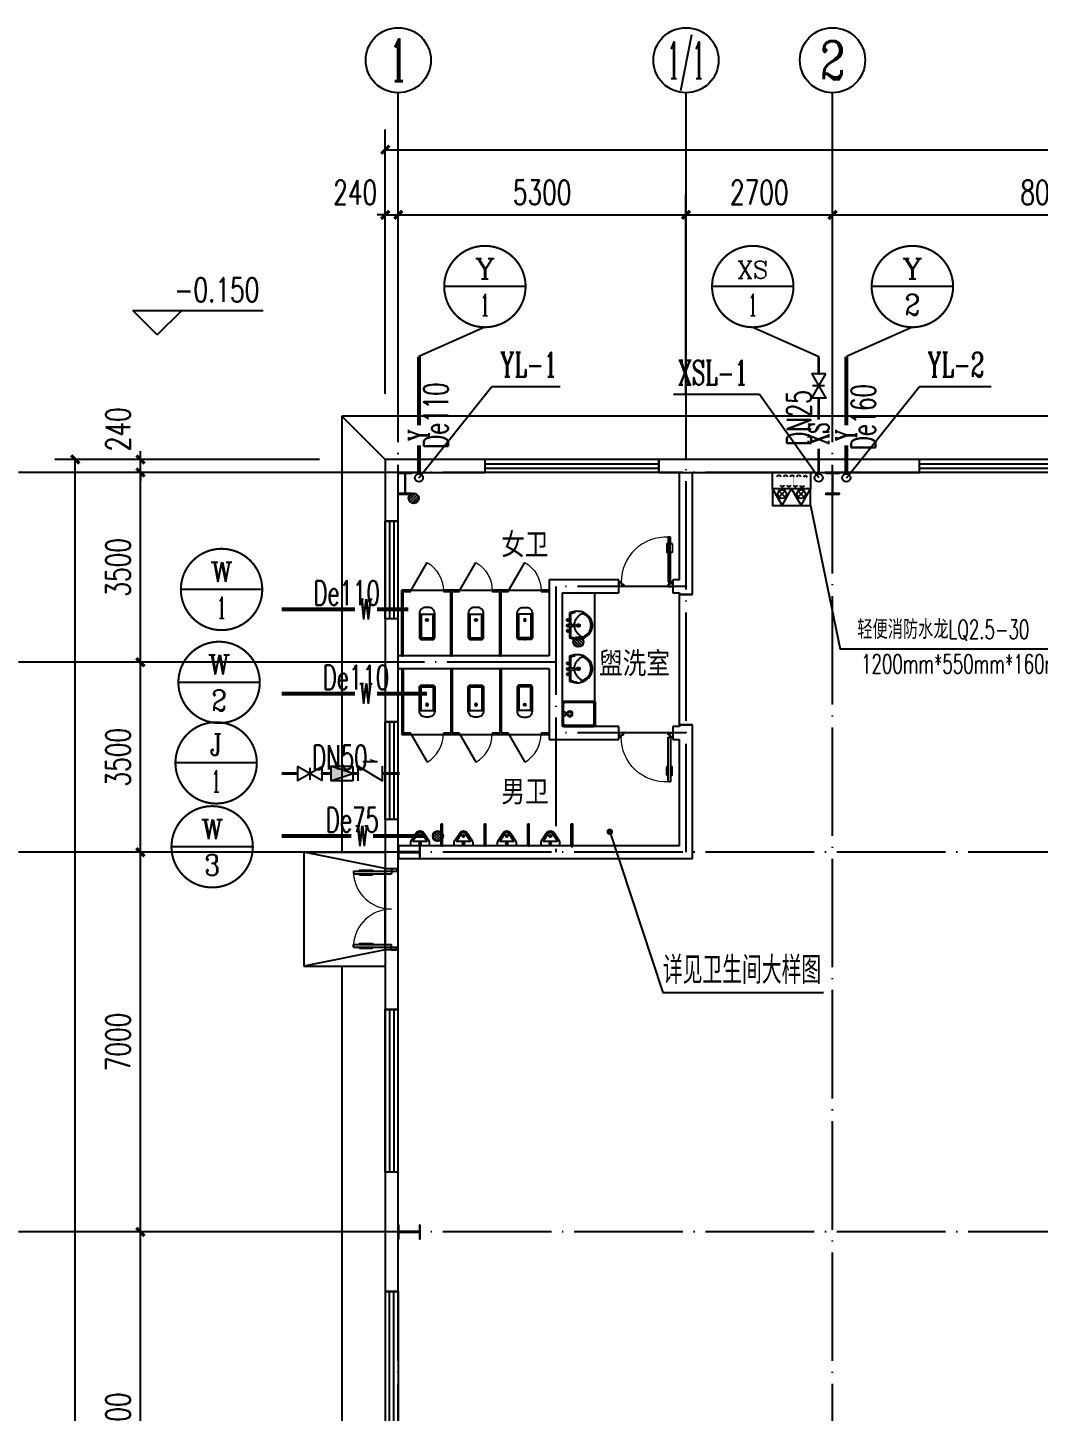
# Model space of a CAD drawing. Extents: x -440213 to 892209, y -122574 to 646408.
# Drawn here: x -1337 to 17281, y 460369 to 485877 of the extents above; entities that cross this region are included whole.
import ezdxf
from ezdxf.enums import TextEntityAlignment as Align

# ---------------------------------------------------------------- set-up
doc = ezdxf.new("R2010")
doc.units = 0
doc.header["$LTSCALE"] = 1000
doc.header["$MEASUREMENT"] = 0
doc.linetypes.add('DASH', pattern=[0.35, 0.25, -0.1])
doc.linetypes.add('DOTE', pattern=[2.42, 2, -0.2, 0.02, -0.2])
doc.layers.get('Defpoints').update_dxf_attribs({"color": 250})
for name, color, linetype in [('0 - 梁柱', 3, 'Continuous'), ('AXIS', 171, 'Continuous'), ('AXIS_TEXT', 7, 'Continuous'), ('DIM_ELEV', 171, 'Continuous'), ('DIM_LEAD', 171, 'Continuous'), ('DIM_消防', 3, 'Continuous'), ('DIM_雨水', 3, 'Continuous'), ('DOTE', 8, 'DOTE'), ('EQUIP_地漏', 7, 'Continuous'), ('EQUIP_消防', 7, 'Continuous'), ('GROUND', 150, 'Continuous'), ('LATRINE', 6, 'Continuous'), ('LVTRY', 6, 'Continuous'), ('PIPE-污水', 2, 'Continuous'), ('PIPE-消防', 1, 'Continuous'), ('PIPE-给水', 3, 'Continuous'), ('PIPE-雨水', 4, 'Continuous'), ('PUB_TEXT', 7, 'Continuous'), ('S_WALL', 9, 'Continuous'), ('STAIR', 3, 'Continuous'), ('TEXT_污水', 7, 'Continuous'), ('TEXT_消防', 7, 'Continuous'), ('TEXT_给水', 7, 'Continuous'), ('TEXT_雨水', 7, 'Continuous'), ('TWT_TEXT', 7, 'Continuous'), ('VALVE_消防', 7, 'Continuous'), ('VALVE_给水', 7, 'Continuous'), ('VPIPE-消防', 1, 'Continuous'), ('VPIPE-雨水', 4, 'Continuous'), ('WALL', 9, 'Continuous'), ('WALL-PARAPET', 6, 'Continuous'), ('WINDOW', 140, 'Continuous')]:
    doc.layers.add(name, color=color, linetype=linetype)
doc.styles.add('_TCH_AXIS', font='COMPLEX', dxfattribs={"bigfont": 'GBCBIG'})
doc.styles.add('_TCH_DIM', font='SIMPLEX', dxfattribs={"bigfont": 'GBCBIG'})
doc.styles.add('_TCH_DIM_T3', font='SIMPLEX', dxfattribs={"width": 0.705882, "bigfont": 'GBCBIG'})
doc.styles.add('_TWT_CIRCLE', font='COMPLEX', dxfattribs={"width": 1.1, "height": 3, "bigfont": 'HZTXT'})
doc.styles.add('_TWT_PIPEDN', font='SIMPLEX', dxfattribs={"width": 0.8, "height": 3, "bigfont": 'HZTXT'})
doc.styles.add('_TWT_PIPETEXT', font='COMPLEX', dxfattribs={"width": 0.8, "height": 2.5, "bigfont": 'HZTXT'})
doc.styles.add('_TWT_SERIAL', font='COMPLEX', dxfattribs={"width": 0.8, "height": 3, "bigfont": 'HZTXT'})
doc.styles.add('COMPLEX', font='COMPLEX')
doc.styles.add('宋体', font='', dxfattribs={"width": 0.8})
doc.styles.get('宋体').set_extended_font_data('SimSun')
doc.dimstyles.new('_TCH_ARCH&&150', dxfattribs={"dimtxt": 446.25, "dimasz": 150, "dimexe": 375, "dimexo": 450, "dimgap": 189.375, "dimtad": 1, "dimdec": 0, "dimzin": 0, "dimdsep": 46, "dimtxsty": '_TCH_DIM_T3', "dimblk": 'ARCHTICK', "dimcen": 0.09, "dimclrt": 7, "dimazin": 2, "dimtfac": 1, "dimtdec": 0, "dimtix": 1, "dimtmove": 2, "dimatfit": 3, "dimfxl": 0, "dimtolj": 1, "dimtzin": 0, "dimarcsym": 0})

# ---------------------------------------------------------------- blocks, each defined once
blk = doc.blocks.new('A$C670E4FA6')
at = {"layer": '0 - 梁柱'}
h = blk.add_hatch(color=256, dxfattribs=at)
h.paths.add_polyline_path([(125, 0), (0, 0), (0, 12), (120, 12), (120, 200), (125, 200)])
h.paths.add_polyline_path([(250, 0), (125, 0), (125, 200), (130, 200), (130, 12), (250, 12)])
h.paths.add_polyline_path([(250, 388), (130, 388), (130, 200), (125, 200), (125, 400), (250, 400)])
h.paths.add_polyline_path([(125, 200), (120, 200), (120, 388), (0, 388), (0, 400), (125, 400)])
blk.add_lwpolyline([(0, 400), (0, 388), (120, 388), (120, 12), (0, 12), (0, 0), (250, 0), (250, 12), (130, 12), (130, 388), (250, 388), (250, 400)], close=True, dxfattribs=at)
blk = doc.blocks.new('$TwtSys$00000545')
for p, q in [((0, 344), (-198, 0)), ((198, 0), (0, 344)), ((-198, 0), (198, 0)), ((-73, 36), (73, 182)), ((-73, 182), (73, 36))]:
    blk.add_line(p, q)
blk.add_circle((0, 109), 91.8)
blk = doc.blocks.new('消防软管卷盘')
blk.add_lwpolyline([(4963954, 151899), (4963954, 150312), (4964641, 150312), (4964641, 151899)], close=True)
for points, const_width in [([(4964134, 151704), (4964482, 151704)], 1), ([(4964134, 151566), (4964482, 151566)], 1), ([(4964134, 151428), (4964482, 151428)], 1), ([(4964134, 151290), (4964482, 151290)], 1), ([(4964134, 151152), (4964482, 151152)], 1), ([(4964134, 151014), (4964482, 151014)], 0.1), ([(4964134, 150876), (4964482, 150876)], 1), ([(4964134, 150738), (4964482, 150738)], 1), ([(4964150, 150600), (4964499, 150600)], 1), ([(4964150, 150462), (4964499, 150462)], 1)]:
    blk.add_lwpolyline(points, dxfattribs=dict(const_width=const_width))
for centre, start, end in [((4964134, 151636), 90, 270), ((4964482, 151498), 270, 90), ((4964134, 151360), 90, 270), ((4964134, 151084), 90, 270), ((4964482, 151222), 270, 90), ((4964482, 150946), 270, 90), ((4964134, 150808), 90, 270), ((4964150, 150532), 90, 270), ((4964499, 150670), 270, 90)]:
    blk.add_arc(centre, 69, start, end)
blk = doc.blocks.new('92623')
blk.add_lwpolyline([(8910066, 83014), (8909273, 83014), (8909273, 82670), (8910066, 82670)], close=True)
at = {"xscale": -0.5, "yscale": 0.5, "zscale": 0.5, "rotation": 89.99999999998747}
blk.add_blockref('消防软管卷盘', (8985223, 2565334), dxfattribs=at)
at = {"layer": 'EQUIP_消防', "rotation": 179.9999999999874}
for p in [(8909471, 83014), (8909868, 83014)]:
    blk.add_blockref('$TwtSys$00000545', p, dxfattribs=at)
blk = doc.blocks.new('_AXISO')
blk.add_circle((0, 0), 0.5)
at = {"layer": 'AXIS_TEXT', "style": 'COMPLEX', "width": 1.041667}
blk.add_attdef('A', text='', height=0.56, dxfattribs=at).set_placement((-0.25, -0.28), (0.25, -0.28), align=Align.FIT)
blk = doc.blocks.new('_ArchTick')
at = {"color": 0, "linetype": 'ByBlock', "const_width": 0.4}
blk.add_lwpolyline([(-0.5, -0.5), (0.5, 0.5)], dxfattribs=at)
blk = doc.blocks.new('*D144')
at = {"layer": 'AXIS', "color": 0, "lineweight": -2}
for p, q in [((5250, 479127), (5250, 484002)), ((77730, 479127), (77730, 484002)), ((5250, 483627), (77730, 483627))]:
    blk.add_line(p, q, dxfattribs=at)
at = {"layer": 'Defpoints', "color": 0}
for p in [(77730, 483627), (5250, 478677), (77730, 478677)]:
    blk.add_point(p, dxfattribs=at)
at = {"layer": 'AXIS', "color": 0, "lineweight": -2, "xscale": 150, "yscale": 150, "zscale": 150, "rotation": 180}
blk.add_blockref('_ArchTick', (5250, 483627), dxfattribs=at)
at = {"layer": 'AXIS', "color": 0, "lineweight": -2, "xscale": 150, "yscale": 150, "zscale": 150}
blk.add_blockref('_ArchTick', (77730, 483627), dxfattribs=at)
at = {"layer": 'AXIS', "color": 7, "insert": (41490, 484040), "char_height": 446.2, "attachment_point": 5, "style": '_TCH_DIM_T3'}
blk.add_mtext('\\A1;72480', dxfattribs=at)
blk = doc.blocks.new('*D145')
at = {"layer": 'AXIS', "color": 0, "lineweight": -2}
for p, q in [((5250, 479127), (5250, 482802)), ((5490, 479127), (5490, 482802)), ((5250, 482427), (5100, 482427)), ((5250, 482427), (5490, 482427)), ((5490, 482427), (5640, 482427))]:
    blk.add_line(p, q, dxfattribs=at)
at = {"layer": 'Defpoints', "color": 0}
for p in [(5490, 482427), (5250, 478677), (5490, 478677)]:
    blk.add_point(p, dxfattribs=at)
at = {"layer": 'AXIS', "color": 0, "lineweight": -2, "xscale": 150, "yscale": 150, "zscale": 150}
blk.add_blockref('_ArchTick', (5250, 482427), dxfattribs=at)
at = {"layer": 'AXIS', "color": 0, "lineweight": -2, "xscale": 150, "yscale": 150, "zscale": 150, "rotation": 180}
blk.add_blockref('_ArchTick', (5490, 482427), dxfattribs=at)
at = {"layer": 'AXIS', "color": 7, "insert": (4695, 482840), "char_height": 446.2, "attachment_point": 5, "style": '_TCH_DIM_T3'}
blk.add_mtext('\\A1;240', dxfattribs=at)
blk = doc.blocks.new('*D146')
at = {"layer": 'AXIS', "color": 0, "lineweight": -2}
for p, q in [((5490, 479127), (5490, 482802)), ((10790, 479127), (10790, 482802)), ((5490, 482427), (10790, 482427))]:
    blk.add_line(p, q, dxfattribs=at)
at = {"layer": 'Defpoints', "color": 0}
for p in [(10790, 482427), (5490, 478677), (10790, 478677)]:
    blk.add_point(p, dxfattribs=at)
at = {"layer": 'AXIS', "color": 0, "lineweight": -2, "xscale": 150, "yscale": 150, "zscale": 150, "rotation": 180}
blk.add_blockref('_ArchTick', (5490, 482427), dxfattribs=at)
at = {"layer": 'AXIS', "color": 0, "lineweight": -2, "xscale": 150, "yscale": 150, "zscale": 150}
blk.add_blockref('_ArchTick', (10790, 482427), dxfattribs=at)
at = {"layer": 'AXIS', "color": 7, "insert": (8140, 482840), "char_height": 446.2, "attachment_point": 5, "style": '_TCH_DIM_T3'}
blk.add_mtext('\\A1;5300', dxfattribs=at)
blk = doc.blocks.new('*D147')
at = {"layer": 'AXIS', "color": 0, "lineweight": -2}
for p, q in [((10790, 479127), (10790, 482802)), ((13490, 479127), (13490, 482802)), ((10790, 482427), (13490, 482427))]:
    blk.add_line(p, q, dxfattribs=at)
at = {"layer": 'Defpoints', "color": 0}
for p in [(13490, 482427), (10790, 478677), (13490, 478677)]:
    blk.add_point(p, dxfattribs=at)
at = {"layer": 'AXIS', "color": 0, "lineweight": -2, "xscale": 150, "yscale": 150, "zscale": 150, "rotation": 180}
blk.add_blockref('_ArchTick', (10790, 482427), dxfattribs=at)
at = {"layer": 'AXIS', "color": 0, "lineweight": -2, "xscale": 150, "yscale": 150, "zscale": 150}
blk.add_blockref('_ArchTick', (13490, 482427), dxfattribs=at)
at = {"layer": 'AXIS', "color": 7, "insert": (12140, 482840), "char_height": 446.2, "attachment_point": 5, "style": '_TCH_DIM_T3'}
blk.add_mtext('\\A1;2700', dxfattribs=at)
blk = doc.blocks.new('*D148')
at = {"layer": 'AXIS', "color": 0, "lineweight": -2}
for p, q in [((13490, 479127), (13490, 482802)), ((21490, 479127), (21490, 482802)), ((13490, 482427), (21490, 482427))]:
    blk.add_line(p, q, dxfattribs=at)
at = {"layer": 'Defpoints', "color": 0}
for p in [(21490, 482427), (13490, 478677), (21490, 478677)]:
    blk.add_point(p, dxfattribs=at)
at = {"layer": 'AXIS', "color": 0, "lineweight": -2, "xscale": 150, "yscale": 150, "zscale": 150, "rotation": 180}
blk.add_blockref('_ArchTick', (13490, 482427), dxfattribs=at)
at = {"layer": 'AXIS', "color": 0, "lineweight": -2, "xscale": 150, "yscale": 150, "zscale": 150}
blk.add_blockref('_ArchTick', (21490, 482427), dxfattribs=at)
at = {"layer": 'AXIS', "color": 7, "insert": (17490, 482840), "char_height": 446.2, "attachment_point": 5, "style": '_TCH_DIM_T3'}
blk.add_mtext('\\A1;8000', dxfattribs=at)
blk = doc.blocks.new('*D157')
at = {"layer": 'AXIS', "color": 0, "lineweight": -2}
for p, q in [((4040, 477917), (-835, 477917)), ((-460, 435437), (-460, 477917)), ((4040, 435437), (-835, 435437))]:
    blk.add_line(p, q, dxfattribs=at)
at = {"layer": 'Defpoints', "color": 0}
for p in [(-460, 477917), (4490, 477917), (4490, 435437)]:
    blk.add_point(p, dxfattribs=at)
at = {"layer": 'AXIS', "color": 0, "lineweight": -2, "xscale": 150, "yscale": 150, "zscale": 150}
for p, rotation in [((-460, 477917), 90), ((-460, 435437), 270)]:
    blk.add_blockref('_ArchTick', p, dxfattribs=dict(at, rotation=rotation))
at = {"layer": 'AXIS', "color": 7, "insert": (-872, 456677), "char_height": 446.2, "attachment_point": 5, "rotation": 90, "style": '_TCH_DIM_T3'}
blk.add_mtext('\\A1;42480', dxfattribs=at)
blk = doc.blocks.new('*D162')
at = {"layer": 'AXIS', "color": 0, "lineweight": -2}
for p, q in [((4040, 463677), (365, 463677)), ((740, 456677), (740, 463677)), ((4040, 456677), (365, 456677))]:
    blk.add_line(p, q, dxfattribs=at)
at = {"layer": 'Defpoints', "color": 0}
for p in [(740, 463677), (4490, 463677), (4490, 456677)]:
    blk.add_point(p, dxfattribs=at)
at = {"layer": 'AXIS', "color": 0, "lineweight": -2, "xscale": 150, "yscale": 150, "zscale": 150}
for p, rotation in [((740, 463677), 90), ((740, 456677), 270)]:
    blk.add_blockref('_ArchTick', p, dxfattribs=dict(at, rotation=rotation))
at = {"layer": 'AXIS', "color": 7, "insert": (328, 460177), "char_height": 446.2, "attachment_point": 5, "rotation": 90, "style": '_TCH_DIM_T3'}
blk.add_mtext('\\A1;7000', dxfattribs=at)
blk = doc.blocks.new('*D163')
at = {"layer": 'AXIS', "color": 0, "lineweight": -2}
for p, q in [((4040, 470677), (365, 470677)), ((740, 463677), (740, 470677)), ((4040, 463677), (365, 463677))]:
    blk.add_line(p, q, dxfattribs=at)
at = {"layer": 'Defpoints', "color": 0}
for p in [(740, 470677), (4490, 470677), (4490, 463677)]:
    blk.add_point(p, dxfattribs=at)
at = {"layer": 'AXIS', "color": 0, "lineweight": -2, "xscale": 150, "yscale": 150, "zscale": 150}
for p, rotation in [((740, 470677), 90), ((740, 463677), 270)]:
    blk.add_blockref('_ArchTick', p, dxfattribs=dict(at, rotation=rotation))
at = {"layer": 'AXIS', "color": 7, "insert": (328, 467177), "char_height": 446.2, "attachment_point": 5, "rotation": 90, "style": '_TCH_DIM_T3'}
blk.add_mtext('\\A1;7000', dxfattribs=at)
blk = doc.blocks.new('*D164')
at = {"layer": 'AXIS', "color": 0, "lineweight": -2}
for p, q in [((4040, 474177), (365, 474177)), ((740, 470677), (740, 474177)), ((4040, 470677), (365, 470677))]:
    blk.add_line(p, q, dxfattribs=at)
at = {"layer": 'Defpoints', "color": 0}
for p in [(740, 474177), (4490, 474177), (4490, 470677)]:
    blk.add_point(p, dxfattribs=at)
at = {"layer": 'AXIS', "color": 0, "lineweight": -2, "xscale": 150, "yscale": 150, "zscale": 150}
for p, rotation in [((740, 474177), 90), ((740, 470677), 270)]:
    blk.add_blockref('_ArchTick', p, dxfattribs=dict(at, rotation=rotation))
at = {"layer": 'AXIS', "color": 7, "insert": (328, 472427), "char_height": 446.2, "attachment_point": 5, "rotation": 90, "style": '_TCH_DIM_T3'}
blk.add_mtext('\\A1;3500', dxfattribs=at)
blk = doc.blocks.new('*D165')
at = {"layer": 'AXIS', "color": 0, "lineweight": -2}
for p, q in [((4040, 477677), (365, 477677)), ((740, 474177), (740, 477677)), ((4040, 474177), (365, 474177))]:
    blk.add_line(p, q, dxfattribs=at)
at = {"layer": 'Defpoints', "color": 0}
for p in [(740, 477677), (4490, 477677), (4490, 474177)]:
    blk.add_point(p, dxfattribs=at)
at = {"layer": 'AXIS', "color": 0, "lineweight": -2, "xscale": 150, "yscale": 150, "zscale": 150}
for p, rotation in [((740, 477677), 90), ((740, 474177), 270)]:
    blk.add_blockref('_ArchTick', p, dxfattribs=dict(at, rotation=rotation))
at = {"layer": 'AXIS', "color": 7, "insert": (328, 475927), "char_height": 446.2, "attachment_point": 5, "rotation": 90, "style": '_TCH_DIM_T3'}
blk.add_mtext('\\A1;3500', dxfattribs=at)
blk = doc.blocks.new('*D166')
at = {"layer": 'AXIS', "color": 0, "lineweight": -2}
for p, q in [((740, 477917), (740, 478067)), ((4040, 477917), (365, 477917)), ((740, 477677), (740, 477917)), ((4040, 477677), (365, 477677)), ((740, 477677), (740, 477527))]:
    blk.add_line(p, q, dxfattribs=at)
at = {"layer": 'Defpoints', "color": 0}
for p in [(740, 477917), (4490, 477917), (4490, 477677)]:
    blk.add_point(p, dxfattribs=at)
at = {"layer": 'AXIS', "color": 0, "lineweight": -2, "xscale": 150, "yscale": 150, "zscale": 150}
for p, rotation in [((740, 477917), 270), ((740, 477677), 90)]:
    blk.add_blockref('_ArchTick', p, dxfattribs=dict(at, rotation=rotation))
at = {"layer": 'AXIS', "color": 7, "insert": (328, 478472), "char_height": 446.2, "attachment_point": 5, "rotation": 90, "style": '_TCH_DIM_T3'}
blk.add_mtext('\\A1;240', dxfattribs=at)
blk = doc.blocks.new('$lvtry$00000192')
for p, q in [((-249, -114, 0), (-277, -200, 0)), ((-257, -192, 0), (-247, -166, 0)), ((-30, -114, 0), (-249, -114, 0)), ((-237, -138, 0), (-247, -166, 0)), ((-235, -138, 0), (-27, -138, 0)), ((-144, -84, 0), (-75, -83, 0)), ((-109, -118, 0), (-110, -49, 0)), ((-24, -72, 0), (-30, -109, 0)), ((-30, -109, 0), (-17, -212, 0)), ((-24, -72, 0), (0, -73, 0)), ((-24, -72, 0), (-17, -212, 0)), ((-23, -91, 0), (0, -91, 0)), ((-18, -202, 0), (-1, -202, 0)), ((-17, -212, 0), (-1, -212, 0)), ((15, -203, 0), (-1, -202, 0)), ((14, -212, 0), (-1, -212, 0)), ((24, -73, 0), (0, -73, 0)), ((23, -92, 0), (0, -91, 0)), ((1, -314, 0), (0, -229, 0)), ((24, -73, 0), (14, -212, 0)), ((30, -110, 0), (14, -212, 0)), ((24, -73, 0), (30, -110, 0)), ((26, -138, 0), (243, -138, 0)), ((256, -114, 0), (29, -114, 0)), ((75, -83, 0), (144, -82, 0)), ((110, -117, 0), (109, -48, 0)), ((243, -138, 0), (263, -192, 0)), ((243, -138, 0), (272, -216, 0)), ((283, -200, 0), (256, -114, 0)), ((-43, -272, 0), (43, -271, 0))]:
    blk.add_line(p, q)
for points in [[(-277, -200, 0.044851), (-282, -257, 0.06689), (-277, -296, 0.023023), (-257, -356, 0.044853), (-243, -386, 0.043799), (-215, -425, 0.044001), (-180, -459, 0.042834), (-139, -487, 0.043018), (-95, -507, 0.042273), (-47, -520, 0.042347), (2, -524, 0.04234), (52, -520, 0.042268), (100, -508, 0.043003), (144, -488, 0.042821), (185, -460, 0.043985), (220, -426, 0.043782), (249, -387, 0.044843), (273, -338, 0.059205), (283, -297, 0.030672), (287, -241, 0.04375), (283, -201, 0.001982), (283, -201, 0.000717), (283, -200)], [(-21, -200, 0.021783), (-40, -200, 0.043137), (-49, -201, 0.041783), (-92, -214, 0.044848), (-129, -233, 0.04131), (-155, -252, 0.026055), (-194, -290, 0.052783), (-228, -336, 0.159914), (-231, -349, 0.063485), (-229, -357, 0.0374), (-221, -373, 0.051256), (-198, -406, 0.043963), (-164, -440, 0.042872), (-127, -465, 0.042994), (-86, -483, 0.042296), (-43, -495, 0.042347), (2, -499, 0.042341), (47, -495, 0.042292), (91, -484, 0.04298), (132, -466, 0.042859), (169, -440, 0.043948), (202, -409, 0.046877), (227, -374, 0.041749), (235, -357, 0.059652), (238, -346, 0.177603), (234, -327, 0.063235), (189, -275, 0.024325), (146, -239, 0.043369), (120, -223, 0.042415), (76, -205, 0.050318), (38, -197, 0.034463), (33, -197, 0.015757), (19, -198, 0.015757)]]:
    blk.add_lwpolyline(points, format="xyb")
at = {"elevation": 0}
blk.add_lwpolyline([(-257, -192), (-264, -237), (-264, -241)], dxfattribs=at)
for centre, radius in [((-109, -83, 0), 23.8), ((-109, -83, 0), 14.2), ((0, -271, 0), 28.5), ((110, -83, 0), 23.8), ((110, -83, 0), 14.2), ((0, -271, 0), 19)]:
    blk.add_circle(centre, radius)
for centre, start, end in [((-1, -61, 0), 79.8328, 278.7823), ((1, -61, 0), 259.8328, 98.7823)]:
    blk.add_arc(centre, 6.83, start, end)
blk.add_point((0, -91, 0))
blk = doc.blocks.new('$DorLib2D$00000009')
at = {"lineweight": 13}
for p, q in [((0.378, 0.782), (0.378, 0.624)), ((0.489, 0.782), (0.489, 0.624))]:
    blk.add_line(p, q, dxfattribs=at)
for p, q in [((0.413, 0.782), (0.378, 0.782)), ((0.413, 0.905), (0.413, 0.081)), ((0.454, 0.905), (0.413, 0.905)), ((0.454, 0.081), (0.454, 0.905)), ((0.489, 0.782), (0.454, 0.782)), ((0.413, 0.624), (0.378, 0.624)), ((0.489, 0.624), (0.454, 0.624)), ((-0.494, 0.081), (-0.453, 0.081)), ((-0.494, -0.002), (-0.494, 0.081)), ((-0.453, 0.081), (-0.453, 0.039)), ((-0.453, 0.039), (-0.412, 0.039)), ((-0.412, 0.039), (-0.412, -0.002)), ((0.413, 0.081), (0.454, 0.081)), ((0.454, 0.039), (0.413, 0.039)), ((0.413, 0.039), (0.413, -0.002)), ((0.495, 0.081), (0.454, 0.081)), ((0.454, 0.081), (0.454, 0.039)), ((0.495, -0.002), (0.495, 0.081)), ((-0.494, -0.002), (-0.494, -0.002)), ((-0.412, -0.002), (-0.494, -0.002)), ((0.413, -0.002), (0.495, -0.002)), ((0.495, -0.002), (0.495, -0.002))]:
    blk.add_line(p, q)
blk.add_arc((0.372, 0.082), 0.825, 87.134, 180.0717, dxfattribs=at)
blk = doc.blocks.new('$TCHSYS$APDOOR2D')
blk.add_line((0.5, 0), (0, 0.866))
at = {"lineweight": 13}
blk.add_arc((0.5, 0), 1, 120, 180, dxfattribs=at)
blk = doc.blocks.new('$lvtry$00000200')
at = {"color": 0}
for p, q in [((-110, -40, 0), (-110, -470, 0)), ((100, -30, 0), (-100, -30, 0)), ((110, -470, 0), (110, -40, 0))]:
    blk.add_line(p, q, dxfattribs=at)
at = {"color": 0, "elevation": 0}
blk.add_lwpolyline([(100, 0), (-100, 0, 0.414214), (-140, -40), (-140, -480, 0.414214), (-30, -590), (30, -590, 0.414214), (140, -480), (140, -40, 0.414214)], format="xyb", close=True, dxfattribs=at)
blk.add_lwpolyline([(140, -470), (-140, -470)], dxfattribs=at)
at = {"color": 0}
blk.add_circle((0, -359, 0), 20, dxfattribs=at)
for centre, start, end in [((-100, -40, 0), 90, 180), ((100, -40, 0), 0, 90)]:
    blk.add_arc(centre, 10, start, end, dxfattribs=at)
for p in [(0, 0), (0, -359, 0)]:
    blk.add_point(p, dxfattribs=at)
blk = doc.blocks.new('$lvtry$00000135')
for p, q in [((-305, -430, 0), (-305, -30, 0)), ((-285, -420, 0), (-285, -40, 0)), ((-275, 0, 0), (275, 0, 0)), ((-265, -20, 0), (265, -20, 0)), ((285, -180, 0), (245, -198, 0)), ((245, -198, 0), (245, -263, 0)), ((285, -40, 0), (285, -420, 0)), ((305, -30, 0), (305, -430, 0)), ((275, -460, 0), (-275, -460, 0)), ((265, -440, 0), (-265, -440, 0)), ((245, -263, 0), (285, -280, 0))]:
    blk.add_line(p, q)
for radius in [50, 32.5]:
    blk.add_circle((165, -230, 0), radius)
for centre, radius, start, end in [((-275, -30, 0), 30, 90, 180), ((-265, -40, 0), 20, 90, 180), ((265, -40, 0), 20, 0, 90), ((275, -30, 0), 30, 0, 90), ((-275, -430, 0), 30, 180, 270), ((-265, -420, 0), 20, 180, 270), ((265, -420, 0), 20, 270, 0), ((275, -430, 0), 30, 270, 0)]:
    blk.add_arc(centre, radius, start, end)
blk.add_point((0, 0, 0))
blk = doc.blocks.new('$TCHSYS$WIN2D')
for p, q in [((-0.5, 0.5), (0.5, 0.5)), ((-0.5, 0.5), (-0.5, -0.5)), ((0.5, 0.5), (0.5, -0.5)), ((0.5, 0.1667), (-0.5, 0.1667)), ((0.5, -0.1667), (-0.5, -0.1667)), ((-0.5, -0.5), (0.5, -0.5))]:
    blk.add_line(p, q)
blk = doc.blocks.new('$DorLib2D$00000011')
at = {"lineweight": 13}
for p, q in [((-0.483, 0.396), (-0.483, 0.235)), ((-0.417, 0.396), (-0.417, 0.235)), ((0.417, 0.396), (0.417, 0.235)), ((0.483, 0.396), (0.483, 0.235))]:
    blk.add_line(p, q, dxfattribs=at)
for p, q in [((-0.483, 0.396), (-0.467, 0.396)), ((-0.467, 0.471), (-0.467, -0.062)), ((-0.467, 0.471), (-0.433, 0.471)), ((-0.433, 0.471), (-0.433, 0.004)), ((-0.417, 0.396), (-0.433, 0.396)), ((0.417, 0.396), (0.433, 0.396)), ((0.433, 0.471), (0.433, 0.004)), ((0.467, 0.471), (0.433, 0.471)), ((0.467, 0.471), (0.467, -0.062)), ((0.483, 0.396), (0.467, 0.396)), ((-0.483, 0.235), (-0.467, 0.235)), ((-0.417, 0.235), (-0.433, 0.235)), ((0.417, 0.235), (0.433, 0.235)), ((0.483, 0.235), (0.467, 0.235)), ((-0.5, 0.004), (-0.433, 0.004)), ((-0.5, 0.004), (-0.5, -0.062)), ((0.5, 0.004), (0.433, 0.004)), ((0.5, 0.004), (0.5, -0.062)), ((-0.5, -0.062), (-0.467, -0.062)), ((0.5, -0.062), (0.467, -0.062))]:
    blk.add_line(p, q)
for centre, start, end in [((-0.467, 0.004), 0, 85.904), ((0.467, 0.004), 94.096, 180)]:
    blk.add_arc(centre, 0.467, start, end, dxfattribs=at)
blk = doc.blocks.new('$lvtry$00000219')
at = {"color": 0}
for p, q in [((-124, -91, 0), (-43, -216, 0)), ((-116, -76, 0), (116, -76, 0)), ((43, -216, 0), (124, -91, 0))]:
    blk.add_line(p, q, dxfattribs=at)
at = {"color": 0, "elevation": 0}
blk.add_lwpolyline([(69, -231, -0.57735), (-69, -231), (-162, -88, -0.145378), (-170, -61), (-170, 0), (170, 0), (170, -61, -0.145378), (162, -88)], format="xyb", close=True, dxfattribs=at)
at = {"color": 0}
for centre, radius in [((0, -177, 0), 20), ((0, -38, 0), 17.7)]:
    blk.add_circle(centre, radius, dxfattribs=at)
for centre, radius, start, end in [((-116, -86, 0), 10, 90, 213.0863), ((0, -191, 0), 50, 210, 330), ((116, -86, 0), 10, 326.9137, 90)]:
    blk.add_arc(centre, radius, start, end, dxfattribs=at)
for p in [(0, -38, 0), (0, -177, 0)]:
    blk.add_point(p, dxfattribs=at)
blk = doc.blocks.new('$VALVE$00000296')
for points in [[(-125, 72), (-125, -72), (125, 72), (125, -72), (-125, 72)], [(0, 60), (0, -64)]]:
    blk.add_lwpolyline(points)
for p in [(-125, 0), (125, 0)]:
    blk.add_point(p)
blk = doc.blocks.new('$TwtSys$00000141')
for p, q in [((-94, 8), (-10, 92)), ((-94, 8), (-10, 92)), ((-87, -35), (35, 87)), ((-87, -35), (35, 87)), ((-66, -66), (66, 66)), ((-66, -66), (66, 66)), ((-32, -87), (88, 33)), ((-32, -87), (88, 33)), ((11, -92), (92, -11)), ((11, -92), (92, -11))]:
    blk.add_line(p, q)
blk.add_circle((0, 0), 94)
blk.add_circle((0, 0), 94)
blk = doc.blocks.new('$VALVE$00000752')
for p, q in [((-112.5, 75), (112.5, 75)), ((112.5, 75), (112.5, -75)), ((112.5, -75), (-112.5, -75))]:
    blk.add_line(p, q)
blk.add_lwpolyline([(-112.5, -75), (112.5, 0), (-112.5, 75)], close=True)
for p in [(-112.5, 0), (112.5, 0)]:
    blk.add_point(p)
blk.add_solid([(-112.5, 75), (112.5, 0), (-112.5, -75)])
blk = doc.blocks.new('$VALVE$00000315')
blk.add_line((-75, 125), (75, 125))
blk.add_lwpolyline([(-125, -75), (-125, 75), (125, -75), (125, 75)])
for p in [(-125, 0), (125, 0)]:
    blk.add_point(p)
blk.add_solid([(0, 125), (0, 150), (75, 125)])

msp = doc.modelspace()

# ---------------------------------------------------------------- linework, layer by layer
at = {"color": 3}
for p in [(13085.8, 477070.9), (18449, 474416.7)]:
    msp.add_line(p, (13630.1, 474416.7), dxfattribs=at)
at = {"layer": 'AXIS'}
for p, q in [((5490.2, 478677), (5490.2, 484677)), ((10790.2, 478677), (10790.2, 484677)), ((13490.2, 478677), (13490.2, 484677)), ((4490.2, 477677), (-1509.8, 477677)), ((4490.2, 474177), (-1509.8, 474177)), ((4490.2, 470677), (-1509.8, 470677)), ((4490.2, 463677), (-1509.8, 463677))]:
    msp.add_line(p, q, dxfattribs=at)
at = {"layer": 'DIM_ELEV'}
for p, q in [((1050, 480213.3), (600, 480663.3)), ((600, 480663.3), (2999.5, 480663.3)), ((1050, 480213.3), (1500, 480663.3))]:
    msp.add_line(p, q, dxfattribs=at)
at = {"layer": 'DIM_LEAD'}
for p, q in [((9386, 471052.8), (10362, 468091.8)), ((10362, 468091.8), (13323, 468091.8))]:
    msp.add_line(p, q, dxfattribs=at)
at = {"layer": 'DIM_LEAD', "const_width": 60}
msp.add_lwpolyline([(9376.6, 471081.3, 1), (9395.4, 471024.3, 1)], format="xyb", close=True, dxfattribs=at)
at = {"layer": 'DIM_消防'}
for p, q in [((7835.4, 481104.4), (6335.4, 481104.4)), ((12770, 481104.4), (11270, 481104.4)), ((15710.4, 481104.4), (14210.4, 481104.4)), ((12145.6, 479113.3), (10558.1, 479113.3)), ((13235.5, 477577), (12145.6, 479113.3)), ((2984.2, 475520.4), (1484.2, 475520.4)), ((2938.4, 473807.4), (1438.4, 473807.4)), ((2883.8, 472323), (1383.8, 472323)), ((2810.9, 470776.2), (1310.9, 470776.2))]:
    msp.add_line(p, q, dxfattribs=at)
at = {"layer": 'DIM_消防', "const_width": 37.5}
for points in [[(7835.4, 481104.4, 1), (6335.4, 481104.4, 1)], [(12770, 481104.4, 1), (11270, 481104.4, 1)], [(15710.4, 481104.4, 1), (14210.4, 481104.4, 1)], [(2984.2, 475520.4, 1), (1484.2, 475520.4, 1)], [(2938.4, 473807.4, 1), (1438.4, 473807.4, 1)], [(2883.8, 472323, 1), (1383.8, 472323, 1)], [(2810.9, 470776.2, 1), (1310.9, 470776.2, 1)]]:
    msp.add_lwpolyline(points, format="xyb", close=True, dxfattribs=at)
at = {"layer": 'DIM_雨水'}
for p, q in [((5869.9, 477577), (7216.1, 479261.6)), ((7216.1, 479261.6), (8473.9, 479261.6)), ((13744.9, 477577), (15091.1, 479261.6)), ((15091.1, 479261.6), (16410.4, 479261.6))]:
    msp.add_line(p, q, dxfattribs=at)
at = {"layer": 'DOTE'}
for p, q in [((5490.2, 434677), (5490.2, 478677)), ((10790.2, 470677, -900), (10790.2, 478677, -900)), ((13490.2, 434677), (13490.2, 478677)), ((78490.2, 477677), (4490.2, 477677)), ((8390.2, 475577, -1800), (8390.2, 470677)), ((10790.2, 475577, -1800), (8390.2, 475577, -1800)), ((8390.2, 474177), (4490.2, 474177)), ((10790.2, 472877, -1800), (8390.2, 472877, -1800)), ((78490.2, 470677), (4490.2, 470677)), ((78490.2, 463677), (4490.2, 463677))]:
    msp.add_line(p, q, dxfattribs=at)
at = {"layer": 'GROUND', "color": 8}
for p, q in [((4450.2, 478717), (4450.2, 470677)), ((78530.2, 478717), (4450.2, 478717)), ((5250.2, 477917), (4450.2, 478717)), ((5250.2, 477917), (5250.2, 470677)), ((77730.2, 477917), (5250.2, 477917)), ((4450.2, 468577), (4450.2, 434637)), ((5250.2, 468577), (5250.2, 435437))]:
    msp.add_line(p, q, dxfattribs=at)
at = {"layer": 'LATRINE'}
for p, q in [((6277.7, 470797), (6277.7, 471197)), ((6277.7, 471197), (6302.7, 471197)), ((6302.7, 470797), (6302.7, 471197)), ((7077.7, 470797), (7077.7, 471197)), ((7077.7, 471197), (7102.7, 471197)), ((7102.7, 470797), (7102.7, 471197)), ((7877.7, 470797), (7877.7, 471197)), ((7877.7, 471197), (7902.7, 471197)), ((7902.7, 470797), (7902.7, 471197)), ((8677.7, 470782.8), (8677.7, 471197)), ((8677.7, 471197), (8702.7, 471197)), ((8702.7, 470782.8), (8702.7, 471197)), ((6277.7, 470797), (6302.7, 470797)), ((7077.7, 470797), (7102.7, 470797)), ((7877.7, 470797), (7902.7, 470797)), ((8677.7, 470782.8), (8702.7, 470782.8))]:
    msp.add_line(p, q, dxfattribs=at)
at = {"layer": 'LVTRY'}
for p, q in [((5720.2, 475509.5), (5557.7, 475509.5)), ((5557.7, 474297), (5557.7, 475509.5)), ((5582.7, 475484.5), (5720.2, 475484.5)), ((5582.7, 474297), (5582.7, 475484.5)), ((5720.2, 475484.5), (5720.2, 475509.5)), ((5720.2, 475509.5, -1400), (6320.2, 475509.5, -1400)), ((6470.2, 475509.5), (6320.2, 475509.5)), ((6320.2, 475509.5), (6320.2, 475484.5)), ((6320.2, 475484.5), (6457.7, 475484.5)), ((6457.7, 474297), (6457.7, 475484.5)), ((6620.2, 475509.5), (6470.2, 475509.5)), ((6482.7, 474297), (6482.7, 475484.5)), ((6482.7, 475484.5), (6620.2, 475484.5)), ((6620.2, 475484.5), (6620.2, 475509.5)), ((6620.2, 475509.5, -1400), (7220.2, 475509.5, -1400)), ((7370.2, 475509.5), (7220.2, 475509.5)), ((7220.2, 475509.5), (7220.2, 475484.5)), ((7220.2, 475484.5), (7357.7, 475484.5)), ((7357.7, 474297), (7357.7, 475484.5)), ((7520.2, 475509.5), (7370.2, 475509.5)), ((7382.7, 474297), (7382.7, 475484.5)), ((7382.7, 475484.5), (7520.2, 475484.5)), ((7520.2, 475484.5), (7520.2, 475509.5)), ((7520.2, 475509.5, -1400), (8120.2, 475509.5, -1400)), ((8270.2, 475509.5), (8120.2, 475509.5)), ((8120.2, 475509.5), (8120.2, 475484.5)), ((8120.2, 475484.5), (8270.2, 475484.5)), ((8270.2, 475484.5), (8270.2, 475509.5)), ((9110.2, 473457, -1800), (9110.2, 475457, -1800)), ((5557.7, 474297), (5582.7, 474297)), ((6457.7, 474297), (6482.7, 474297)), ((7357.7, 474297), (7382.7, 474297)), ((5557.7, 474057), (5557.7, 472844.5)), ((5582.7, 474057), (5557.7, 474057)), ((5582.7, 474057), (5582.7, 472869.5)), ((6457.7, 474057), (6457.7, 472869.5)), ((6482.7, 474057), (6457.7, 474057)), ((6482.7, 474057), (6482.7, 472869.5)), ((7357.7, 474057), (7357.7, 472869.5)), ((7382.7, 474057), (7357.7, 474057)), ((7382.7, 474057), (7382.7, 472869.5)), ((5557.7, 472844.5), (5720.2, 472844.5)), ((5720.2, 472869.5), (5582.7, 472869.5)), ((5720.2, 472844.5), (5720.2, 472869.5)), ((5720.2, 472844.5, -1400), (6320.2, 472844.5, -1400)), ((6457.7, 472869.5), (6320.2, 472869.5)), ((6320.2, 472869.5), (6320.2, 472844.5)), ((6320.2, 472844.5), (6470.2, 472844.5)), ((6470.2, 472844.5), (6620.2, 472844.5)), ((6620.2, 472869.5), (6482.7, 472869.5)), ((6620.2, 472844.5), (6620.2, 472869.5)), ((6620.2, 472844.5, -1400), (7220.2, 472844.5, -1400)), ((7357.7, 472869.5), (7220.2, 472869.5)), ((7220.2, 472869.5), (7220.2, 472844.5)), ((7220.2, 472844.5), (7370.2, 472844.5)), ((7370.2, 472844.5), (7520.2, 472844.5)), ((7520.2, 472869.5), (7382.7, 472869.5)), ((7520.2, 472844.5), (7520.2, 472869.5)), ((7520.2, 472844.5, -1400), (8120.2, 472844.5, -1400)), ((8270.2, 472869.5), (8120.2, 472869.5)), ((8120.2, 472869.5), (8120.2, 472844.5)), ((8120.2, 472844.5), (8270.2, 472844.5)), ((8270.2, 472844.5), (8270.2, 472869.5))]:
    msp.add_line(p, q, dxfattribs=at)
at = {"layer": 'PIPE-污水', "linetype": 'Continuous', "ltscale": 1.5, "const_width": 75}
for points in [[(4694.3, 475155.6), (3344, 475155.6)], [(5673.9, 475155.6), (5095.7, 475155.6)], [(4694.3, 473598.4), (3344, 473598.4)], [(6020.2, 473598.4), (5095.7, 473598.4)], [(4622.5, 470974), (3344, 470974)], [(5970.2, 470974), (5023.9, 470974)]]:
    msp.add_lwpolyline(points, dxfattribs=at)
at = {"layer": 'PIPE-消防', "linetype": 'Continuous', "ltscale": 1.5, "const_width": 52.5}
for points in [[(13235.5, 479496.5), (13235.5, 479813.7)], [(13235.5, 478652), (13235.5, 479046.5)], [(13235.5, 477652), (13235.5, 478113.4)]]:
    msp.add_lwpolyline(points, dxfattribs=at)
at = {"layer": 'PIPE-给水', "linetype": 'Continuous', "ltscale": 1.5, "const_width": 52.5}
for points in [[(3344, 472125.9), (3633.8, 472125.9)], [(4083.8, 472125.9), (4247.7, 472125.9)], [(4652.7, 472125.9), (4749.3, 472125.9)], [(5199.3, 472125.9), (5513.3, 472125.9)]]:
    msp.add_lwpolyline(points, dxfattribs=at)
at = {"layer": 'PIPE-雨水', "linetype": 'Continuous', "ltscale": 1.5, "const_width": 75}
for points in [[(5869.9, 478547), (5869.9, 479813.7)], [(13744.9, 478547), (13744.9, 479813.7)], [(5869.9, 477652), (5869.9, 478179.8)], [(13744.9, 477652), (13744.9, 478179.8)]]:
    msp.add_lwpolyline(points, dxfattribs=at)
at = {"layer": 'S_WALL', "color": 3}
for p, q in [((7085.4, 480354.4), (5869.9, 479813.7)), ((12020, 480354.4), (13235.5, 479813.7)), ((14960.4, 480354.4), (13744.9, 479813.7))]:
    msp.add_line(p, q, dxfattribs=at)
at = {"layer": 'STAIR', "color": 8}
for p, q in [((3750.2, 470677), (3750.2, 468577)), ((3750.2, 470677), (5250.2, 470677)), ((5250.2, 470377), (3750.2, 470677)), ((5250.2, 470677), (5250.2, 468577)), ((5250.2, 468877), (3750.2, 468577)), ((3750.2, 468577), (5250.2, 468577))]:
    msp.add_line(p, q, dxfattribs=at)
at = {"layer": 'VPIPE-消防', "linetype": 'Continuous'}
msp.add_circle((13235.5, 477577), 75, dxfattribs=at)
at = {"layer": 'VPIPE-雨水', "linetype": 'Continuous'}
for centre in [(5869.9, 477577), (13744.9, 477577)]:
    msp.add_circle(centre, 75, dxfattribs=at)
at = {"layer": 'WALL'}
for p, q in [((10670.2, 475697), (10670.2, 477677)), ((10910.2, 475577), (10910.2, 477677)), ((8270.2, 475697), (8270.2, 474297)), ((9550.2, 475697), (8270.2, 475697)), ((9550.2, 475457), (9550.2, 475697)), ((10670.2, 475697), (10550.2, 475697)), ((10550.2, 475697), (10550.2, 475457)), ((10910.2, 475427), (10910.2, 475577)), ((8510.2, 475457), (8510.2, 474177)), ((8510.2, 475457), (9550.2, 475457)), ((10550.2, 475457), (10670.2, 475457)), ((10670.2, 475457), (10670.2, 475427)), ((10670.2, 475427), (10910.2, 475427)), ((8270.2, 474297), (5490.2, 474297)), ((8270.2, 474057), (5490.2, 474057)), ((8270.2, 474057), (8270.2, 472757)), ((8510.2, 474177), (8510.2, 472997)), ((9550.2, 472997), (8510.2, 472997)), ((9550.2, 472757), (9550.2, 472997)), ((10670.2, 472997), (10550.2, 472997)), ((10550.2, 472997), (10550.2, 472757)), ((10910.2, 473027), (10670.2, 473027)), ((10670.2, 473027), (10670.2, 472997)), ((10910.2, 472877), (10910.2, 473027)), ((8270.2, 472757), (9550.2, 472757)), ((10550.2, 472757), (10670.2, 472757)), ((10670.2, 470797), (10670.2, 472757)), ((10910.2, 470557), (10910.2, 472877)), ((10670.2, 470797), (5490.2, 470797)), ((10910.2, 470557), (5490.2, 470557))]:
    msp.add_line(p, q, dxfattribs=at)
at = {"layer": 'WALL-PARAPET'}
for p, q in [((5250.2, 477917), (5250.2, 476777)), ((7090.2, 477917), (5250.2, 477917)), ((7090.2, 477677), (7090.2, 477917)), ((10790.2, 477917), (10290.2, 477917)), ((10290.2, 477917), (10290.2, 477677)), ((15090.2, 477917), (10790.2, 477917)), ((15090.2, 477677), (15090.2, 477917)), ((5490.2, 476777), (5490.2, 477677)), ((5490.2, 477677), (7090.2, 477677)), ((10290.2, 477677), (10790.2, 477677)), ((10790.2, 477677), (15090.2, 477677)), ((5250.2, 476777), (5490.2, 476777)), ((5490.2, 474977), (5250.2, 474977)), ((5250.2, 474977), (5250.2, 474177)), ((5490.2, 474177), (5490.2, 474977)), ((5250.2, 474177), (5250.2, 473077)), ((5490.2, 473077), (5490.2, 474177)), ((5250.2, 473077), (5490.2, 473077)), ((5490.2, 471277), (5250.2, 471277)), ((5250.2, 471277), (5250.2, 470677)), ((5490.2, 470677), (5490.2, 471277)), ((5250.2, 470677), (5250.2, 470377)), ((5490.2, 470377), (5490.2, 470677)), ((5250.2, 470377), (5490.2, 470377)), ((5490.2, 468877), (5250.2, 468877)), ((5250.2, 468877), (5250.2, 467777)), ((5490.2, 467777), (5490.2, 468877)), ((5250.2, 467777), (5490.2, 467777)), ((5490.2, 464777), (5250.2, 464777)), ((5250.2, 464777), (5250.2, 462577)), ((5490.2, 462577), (5490.2, 464777)), ((5250.2, 462577), (5490.2, 462577))]:
    msp.add_line(p, q, dxfattribs=at)
at = {"layer": 'WINDOW', "linetype": 'DASH'}
for p, q in [((10910.2, 475427), (10670.2, 475427)), ((10670.2, 473027), (10910.2, 473027))]:
    msp.add_line(p, q, dxfattribs=at)
at = {"layer": 'WINDOW'}
for p, q in [((10670.2, 473027, -1800), (10670.2, 475427, -1800)), ((5250.2, 468877), (5250.2, 470377))]:
    msp.add_line(p, q, dxfattribs=at)

# ---------------------------------------------------------------- block references
at = {"xscale": 0.882, "yscale": 0.882, "zscale": 0.882}
msp.add_blockref('92623', (-7845592.8, 404156), dxfattribs=at)
at = {"layer": '0 - 梁柱'}
for p, rotation in [((5740.2, 477677), 180), ((13615.2, 477677), 180), ((5490.2, 470802), 270), ((5490.2, 463802), 270)]:
    msp.add_blockref('A$C670E4FA6', p, dxfattribs=dict(at, rotation=rotation))
at = {"layer": 'AXIS'}
ref = msp.add_blockref('_AXISO', (5490.2, 485277), dxfattribs=dict(at, xscale=1200, yscale=1200, zscale=1200))
ref.add_attrib('A', '1', dxfattribs={"layer": 'AXIS_TEXT', "height": 772.1, "style": '_TCH_AXIS'}).set_placement((5324.8, 484891), (5655.7, 484891), align=Align.FIT)
ref = msp.add_blockref('_AXISO', (10790.2, 485277), dxfattribs=dict(at, xscale=1200, yscale=1200, zscale=1200))
ref.add_attrib('A', '1/1', dxfattribs={"layer": 'AXIS_TEXT', "height": 678.82, "style": '_TCH_AXIS', "width": 0.456522}).set_placement((10450.8, 484937.6), (11129.6, 484937.6), align=Align.FIT)
ref = msp.add_blockref('_AXISO', (13490.2, 485277), dxfattribs=dict(at, xscale=1200, yscale=1200, zscale=1200))
ref.add_attrib('A', '2', dxfattribs={"layer": 'AXIS_TEXT', "height": 698.9, "style": '_TCH_AXIS'}).set_placement((13257.2, 484927.6), (13723.2, 484927.6), align=Align.FIT)
at = {"layer": 'EQUIP_地漏'}
for p in [(5773.9, 477201), (6220.2, 470974)]:
    msp.add_blockref('$TwtSys$00000141', p, dxfattribs=at)
at = {"layer": 'EQUIP_地漏', "rotation": 270}
msp.add_blockref('$TwtSys$00000141', (8807.9, 474554.4), dxfattribs=at)
at = {"layer": 'LVTRY', "xscale": -600, "zscale": 25}
for p, yscale in [((6020.2, 475497), 600), ((6920.2, 475497), 600), ((7820.2, 475497), 600), ((6020.2, 472857), -600), ((6920.2, 472857), -600), ((7820.2, 472857), -600)]:
    msp.add_blockref('$TCHSYS$APDOOR2D', p, dxfattribs=dict(at, yscale=yscale))
at = {"layer": 'LVTRY'}
for name, p, rotation in [('$lvtry$00000200', (6020.2, 474597, -2200), 180.0000000000001), ('$lvtry$00000200', (6920.2, 474597, -2200), 180.0000000000001), ('$lvtry$00000219', (5890.2, 470797, -1800), 179.9999999999999), ('$lvtry$00000219', (6690.2, 470797, -1800), 179.9999999999999), ('$lvtry$00000219', (7490.2, 470797, -1800), 179.9999999999999), ('$lvtry$00000219', (8290.2, 470797, -1800), 179.9999999999999)]:
    msp.add_blockref(name, p, dxfattribs=dict(at, rotation=rotation))
at = {"layer": 'LVTRY', "yscale": -1}
msp.add_blockref('$lvtry$00000200', (7820.2, 474597, -2200), dxfattribs=at)
at = {"layer": 'LVTRY', "xscale": 0.9107142857142857, "yscale": 1.023255813953488, "rotation": 90.00000000004337}
for p in [(8530.2, 474856.7, -1800), (8530.2, 474056.7, -1800)]:
    msp.add_blockref('$lvtry$00000192', p, dxfattribs=at)
at = {"layer": 'LVTRY', "yscale": -1, "rotation": 180}
for name, p in [('$lvtry$00000200', (6020.2, 473757, -2200)), ('$lvtry$00000200', (6920.2, 473757, -2200)), ('$lvtry$00000135', (8815.2, 473457, -1800))]:
    msp.add_blockref(name, p, dxfattribs=at)
at = {"layer": 'LVTRY'}
msp.add_blockref('$lvtry$00000200', (7820.2, 473757, -2200), dxfattribs=at)
at = {"layer": 'VALVE_消防', "xscale": -1.8, "yscale": -1.8, "zscale": 1.8, "rotation": 89.99999999999999}
msp.add_blockref('$VALVE$00000296', (13235.5, 479271.5), dxfattribs=at)
at = {"layer": 'VALVE_给水', "xscale": 1.8, "yscale": 1.8, "zscale": 1.8}
for name, p in [('$VALVE$00000296', (3858.8, 472125.9)), ('$VALVE$00000752', (4450.2, 472125.9)), ('$VALVE$00000315', (4974.3, 472125.9))]:
    msp.add_blockref(name, p, dxfattribs=at)
at = {"layer": 'WINDOW'}
for name, p, xscale, yscale, zscale in [('$TCHSYS$WIN2D', (8690.2, 477797), -3200, -240, -3200), ('$TCHSYS$WIN2D', (17490.2, 477797), -4800, -240, -4800), ('$DorLib2D$00000009', (10050.2, 475577), 1000, 1000, 1000), ('$DorLib2D$00000009', (10050.2, 472877), 1000, -1000, 1000)]:
    msp.add_blockref(name, p, dxfattribs=dict(at, xscale=xscale, yscale=yscale, zscale=zscale))
at = {"layer": 'WINDOW', "rotation": 90}
for name, p, xscale, yscale, zscale in [('$TCHSYS$WIN2D', (5370.2, 475877), 1800, -240, 1800), ('$TCHSYS$WIN2D', (5370.2, 472177), 1800, -240, 1800), ('$DorLib2D$00000011', (5370.2, 469627), 1500, 1500, 1500), ('$TCHSYS$WIN2D', (5370.2, 466277), 3000, -240, 3000), ('$TCHSYS$WIN2D', (5370.2, 460177), -4800, -240, -4800)]:
    msp.add_blockref(name, p, dxfattribs=dict(at, xscale=xscale, yscale=yscale, zscale=zscale))

# ---------------------------------------------------------------- texts
at = {"layer": 'DIM_消防', "color": 7, "style": '_TWT_CIRCLE'}
for s, height, p, p2 in [('Y', 372.7, (6899.9, 481246), (7270.9, 481246)), ('Y', 372.7, (14774.9, 481246), (15145.9, 481246)), ('XS', 317.96, (11736.9, 481255), (12303.2, 481255)), ('1', 400, (6991.1, 480566.8), (7179.7, 480566.8)), ('1', 400, (11925.7, 480566.8), (12114.3, 480566.8)), ('2', 388.1, (14818.1, 480577), (15102.7, 480577)), ('W', 362.4, (2025.4, 475663.6), (2443, 475663.6)), ('1', 400, (2139.9, 474982.7), (2328.5, 474982.7)), ('W', 362.4, (1979.6, 473950.6), (2397.2, 473950.6)), ('2', 388.1, (2046.1, 473280), (2330.7, 473280)), ('J', 395.7, (2019.8, 472461.2), (2247.9, 472461.2)), ('1', 400, (2039.6, 471785.3), (2228.1, 471785.3)), ('W', 362.4, (1852.1, 470919.4), (2269.7, 470919.4)), ('3', 388.1, (1918.6, 470248.8), (2203.2, 470248.8))]:
    msp.add_text(s, height=height, dxfattribs=at).set_placement(p, p2, align=Align.FIT)
at = {"layer": 'PUB_TEXT'}
for s, height, style, width, p in [('-0.150', 446.25, '_TCH_DIM', 0.705882, (1364.5, 480820.8)), ('女卫', 398.73, '宋体', 0.8, (7387.2, 476154.5, -1800)), ('盥洗室', 398.73, '宋体', 0.8, (9189.2, 473964.5, -1800)), ('男卫', 398.73, '宋体', 0.8, (7389.9, 471599.5, -1800))]:
    msp.add_text(s, height=height, dxfattribs=dict(at, style=style, width=width)).set_placement(p)
at = {"layer": 'PUB_TEXT', "style": '_TCH_DIM'}
msp.add_text('详见卫生间大样图', height=506.38, dxfattribs=at).set_placement((10364, 468249.3))
at = {"layer": 'TEXT_污水', "linetype": 'Continuous', "style": '_TWT_PIPEDN', "width": 0.64}
for s, p in [('De110', (3926.1, 475230.6)), ('De110', (4099.3, 473673.4)), ('De75', (4156.6, 471049))]:
    msp.add_text(s, height=450, dxfattribs=at).set_placement(p)
at = {"layer": 'TEXT_污水', "style": '_TWT_PIPETEXT', "width": 0.64}
for p in [(4769.3, 474968.1), (4769.3, 473410.9), (4697.5, 470786.5)]:
    msp.add_text('W', height=375, dxfattribs=at).set_placement(p)
at = {"layer": 'TEXT_消防', "linetype": 'Continuous', "style": '_TWT_PIPEDN', "width": 0.64}
msp.add_text('DN25', height=450, rotation=90, dxfattribs=at).set_placement((13096.3, 478167.3))
at = {"layer": 'TEXT_消防', "style": '_TWT_PIPETEXT', "width": 0.64}
msp.add_text('XS', height=375, rotation=90, dxfattribs=at).set_placement((13423, 478188.4))
at = {"layer": 'TEXT_给水', "linetype": 'Continuous', "style": '_TWT_PIPEDN', "width": 0.64}
msp.add_text('DN50', height=450, dxfattribs=at).set_placement((3900.7, 472200.9))
at = {"layer": 'TEXT_雨水', "linetype": 'Continuous', "style": '_TWT_PIPEDN', "width": 0.64}
for s, p in [('De110', (6408.4, 478112.5)), ('De160', (14283.4, 478085))]:
    msp.add_text(s, height=450, rotation=90, dxfattribs=at).set_placement(p)
at = {"layer": 'TEXT_雨水', "style": '_TWT_PIPETEXT', "width": 0.64}
for p in [(6057.4, 478254.8), (13932.4, 478254.8)]:
    msp.add_text('Y', height=375, rotation=90, dxfattribs=at).set_placement(p)
at = {"layer": 'TWT_TEXT'}
for s, height, style, width, p in [('YL-1', 450, '_TWT_SERIAL', 0.64, (7369, 479441.6)), ('YL-2', 450, '_TWT_SERIAL', 0.64, (15237, 479441.6)), ('XSL-1', 450, '_TWT_SERIAL', 0.64, (10648.1, 479293.3)), ('轻便消防水龙', 350, '_TWT_PIPEDN', 0.8, (13947, 474608.3)), ('LQ2.5-30', 350, '_TWT_PIPEDN', 0.64, (15627, 474608.3)), ('1200mm*550mm*160mm', 350, '_TWT_PIPEDN', 0.64, (14015.9, 473973.4))]:
    msp.add_text(s, height=height, dxfattribs=dict(at, style=style, width=width)).set_placement(p)

# ---------------------------------------------------------------- dimensions: what is measured, and where the dimension line sits
at = {"layer": 'AXIS'}
for p1, p2, distance, picture, middle in [((5250.2, 478677), (77730.2, 478677), 4950, '*D144', (41490.2, 484039.5)), ((5490.2, 478677), (10790.2, 478677), 3750, '*D146', (8140.2, 482839.5)), ((10790.2, 478677), (13490.2, 478677), 3750, '*D147', (12140.2, 482839.5)), ((13490.2, 478677), (21490.2, 478677), 3750, '*D148', (17490.2, 482839.5)), ((4490.2, 435437), (4490.2, 477917), 4950, '*D157', (-872.3, 456677)), ((4490.2, 474177), (4490.2, 477677), 3750, '*D165', (327.7, 475927)), ((4490.2, 470677), (4490.2, 474177), 3750, '*D164', (327.7, 472427)), ((4490.2, 463677), (4490.2, 470677), 3750, '*D163', (327.7, 467177)), ((4490.2, 456677), (4490.2, 463677), 3750, '*D162', (327.7, 460177))]:
    dim = msp.add_aligned_dim(p1=p1, p2=p2, distance=distance, dimstyle='_TCH_ARCH&&150', dxfattribs=at)
    dim.commit()
    dim.dimension.update_dxf_attribs({"geometry": picture, "text_midpoint": middle})
for base, p1, p2, angle, picture, middle in [((5490.2, 482427), (5250.2, 478677), (5490.2, 478677), 0, '*D145', (4695.2, 482839.5)), ((740.2, 477917), (4490.2, 477677), (4490.2, 477917), 90, '*D166', (327.7, 478472))]:
    dim = msp.add_linear_dim(base=base, p1=p1, p2=p2, angle=angle, dimstyle='_TCH_ARCH&&150', dxfattribs=at)
    dim.commit()
    dim.dimension.update_dxf_attribs({"geometry": picture, "text_midpoint": middle, "dimtype": 161})

doc.saveas('drawing.dxf')
